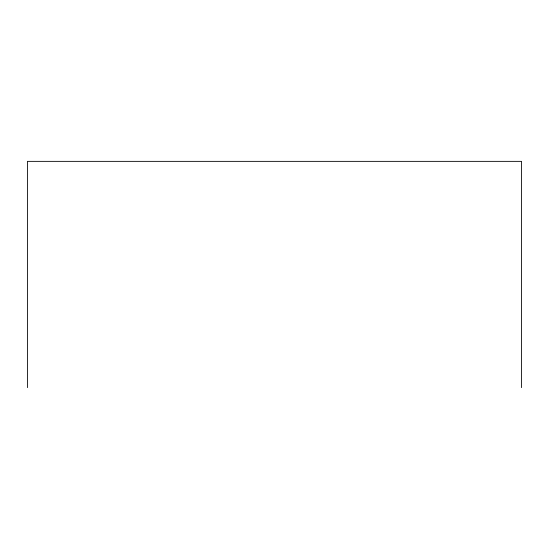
<?xml version="1.0" encoding="UTF-8"?>
<svg xmlns="http://www.w3.org/2000/svg" width="549" height="549" viewBox="0 0 549 549"><rect width="100%" height="100%" fill="white"/><g stroke="black" fill="none" stroke-linecap="round" stroke-linejoin="round"><path stroke-width="0.82" d="M521.55 387.635L521.55 161.365L27.45 161.365L27.45 387.635"/></g></svg>
